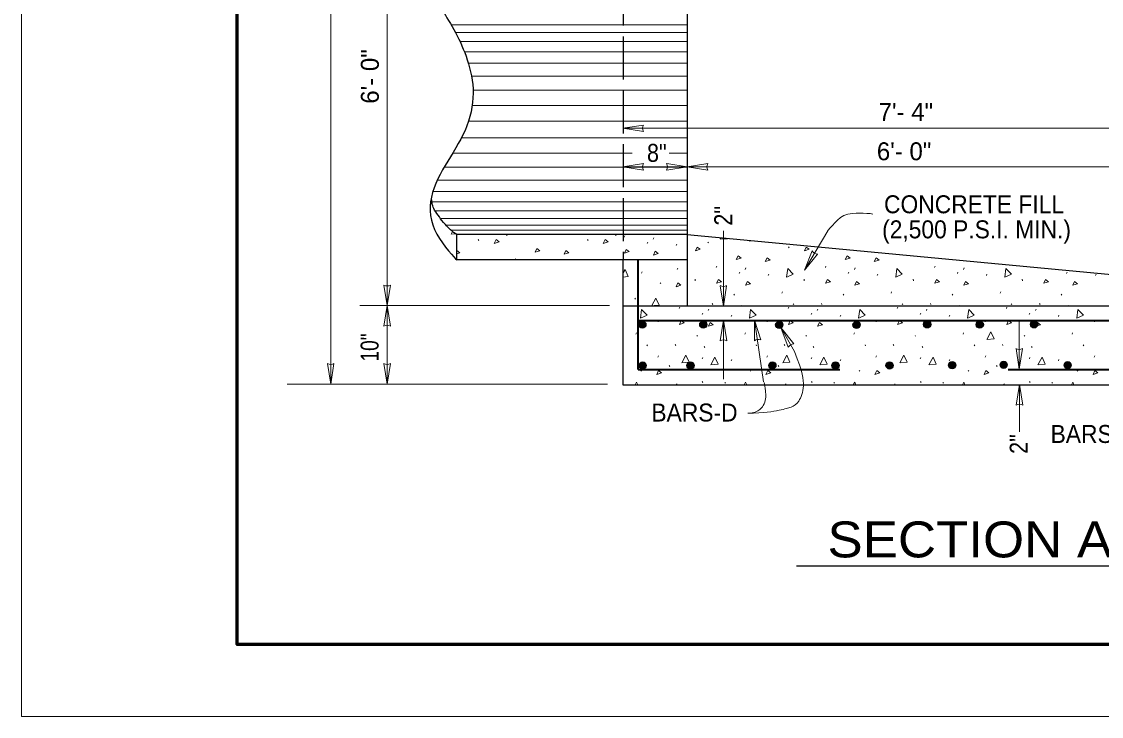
# Model space of a CAD drawing. Extents: x -76869 to -75695, y -468286 to -467583.
# Drawn here: x -76868.7 to -76718.4, y -468285.8 to -468189.1 of the extents above; entities that cross this region are included whole.
import ezdxf

# ---------------------------------------------------------------- set-up
doc = ezdxf.new("R2010")
doc.units = 0
doc.linetypes.add('LONG_DASHED', pattern=[7.5, 6, -1.5])
for name, color, linetype, lineweight in [('1', 7, 'Continuous', 13), ('4', 7, 'Continuous', 13), ('63', 7, 'Continuous', 53), ('7', 7, 'Continuous', 25)]:
    doc.layers.add(name, color=color, linetype=linetype, lineweight=lineweight)

msp = doc.modelspace()

# ---------------------------------------------------------------- hatches: boundary and pattern name
at = {"layer": '7'}
for points in [[(-76781.762, -468231.287, 1), (-76782.762, -468231.287, 1)], [(-76773.287, -468231.287, 1), (-76774.287, -468231.287, 1)], [(-76762.715, -468231.326, 1), (-76763.715, -468231.326, 1)], [(-76751.943, -468231.327, 1), (-76752.943, -468231.327, 1)], [(-76742.122, -468231.247, 1), (-76743.122, -468231.247, 1)], [(-76734.796, -468231.287, 1), (-76735.796, -468231.287, 1)], [(-76727.233, -468231.247, 1), (-76728.233, -468231.247, 1)], [(-76731.469, -468236.886, 1), (-76732.469, -468236.886, 1)], [(-76781.722, -468236.966, 1), (-76782.722, -468236.966, 1)], [(-76775.069, -468236.966, 1), (-76776.069, -468236.966, 1)], [(-76763.665, -468236.966, 1), (-76764.665, -468236.966, 1)], [(-76754.874, -468236.965, 1), (-76755.874, -468236.965, 1)], [(-76747.349, -468236.965, 1), (-76748.349, -468236.965, 1)], [(-76738.637, -468236.925, 1), (-76739.637, -468236.925, 1)], [(-76722.56, -468236.925, 1), (-76723.56, -468236.925, 1)]]:
    msp.add_hatch(color=256, dxfattribs=at).paths.add_polyline_path(points)

# ---------------------------------------------------------------- linework, layer by layer
at = {"layer": '1'}
for p, q in [((-76776.023, -468189.538), (-76808.887, -468189.538)), ((-76776.023, -468190.61), (-76808.281, -468190.61)), ((-76776.023, -468191.861), (-76807.66, -468191.861)), ((-76776.023, -468193.292), (-76807.055, -468193.292)), ((-76776.023, -468194.9), (-76806.493, -468194.9)), ((-76776.023, -468196.687), (-76806.047, -468196.687)), ((-76776.023, -468198.654), (-76805.833, -468198.654)), ((-76776.023, -468200.799), (-76805.956, -468200.799)), ((-76775.933, -468202.944), (-76806.447, -468202.944)), ((-76775.933, -468205.267), (-76807.437, -468205.267)), ((-76783.662, -468207.412), (-76808.683, -468207.412)), ((-76775.933, -468207.412), (-76778.511, -468207.412)), ((-76776.023, -468209.378), (-76809.846, -468209.378)), ((-76776.023, -468211.166), (-76810.782, -468211.166)), ((-76776.023, -468212.775), (-76811.344, -468212.775)), ((-76776.023, -468214.205), (-76811.585, -468214.205)), ((-76776.023, -468215.456), (-76811.139, -468215.456)), ((-76776.023, -468216.529), (-76810.336, -468216.529)), ((-76776.023, -468217.422), (-76809.633, -468217.422)), ((-76776.023, -468218.137), (-76808.905, -468218.137)), ((-76808.905, -468218.7), (-76808.703, -468218.319)), ((-76810.631, -468219.107), (-76810.614, -468219.131)), ((-76808.271, -468218.651), (-76808.881, -468218.7)), ((-76805.102, -468219.434), (-76805.014, -468219.562)), ((-76801.166, -468218.77), (-76801.078, -468218.89)), ((-76789.918, -468219.434), (-76789.83, -468219.562)), ((-76785.982, -468218.77), (-76785.894, -468218.89)), ((-76784.798, -468219.126), (-76784.718, -468218.934)), ((-76781.606, -468219.982), (-76781.526, -468219.798)), ((-76780.758, -468219.398), (-76780.67, -468219.206)), ((-76773.158, -468219.793), (-76773.07, -468219.913)), ((-76771.414, -468219.409), (-76771.301, -468219.196)), ((-76767.366, -468219.681), (-76767.307, -468219.57)), ((-76766.72, -468219.625), (-76767.35, -468219.681)), ((-76777.566, -468220.254), (-76777.486, -468220.07)), ((-76761.91, -468220.457), (-76761.822, -468220.585)), ((-76799.967, -468222.263), (-76799.902, -468222.106)), ((-76738.83, -468222.241), (-76738.829, -468222.24)), ((-76738.827, -468222.24), (-76738.83, -468222.241)), ((-76782.395, -468224.109), (-76782.315, -468223.925)), ((-76777.419, -468223.629), (-76777.331, -468223.437)), ((-76771.974, -468223.321), (-76771.894, -468223.129)), ((-76768.782, -468224.177), (-76768.702, -468223.993)), ((-76767.934, -468223.593), (-76767.846, -468223.401)), ((-76764.742, -468224.449), (-76764.662, -468224.265)), ((-76756.79, -468223.321), (-76756.71, -468223.129)), ((-76753.598, -468224.177), (-76753.518, -468223.993)), ((-76752.75, -468223.593), (-76752.662, -468223.401)), ((-76749.558, -468224.449), (-76749.478, -468224.265)), ((-76741.606, -468223.321), (-76741.526, -468223.129)), ((-76738.414, -468224.177), (-76738.334, -468223.993)), ((-76737.566, -468223.593), (-76737.478, -468223.401)), ((-76734.374, -468224.449), (-76734.294, -468224.265)), ((-76723.23, -468224.177), (-76723.15, -468223.993)), ((-76719.19, -468224.449), (-76719.11, -468224.265)), ((-76779.771, -468225.453), (-76779.683, -468225.581)), ((-76774.934, -468224.977), (-76774.91, -468225.169)), ((-76759.75, -468224.977), (-76759.726, -468225.169)), ((-76744.566, -468224.977), (-76744.542, -468225.169)), ((-76729.382, -468224.977), (-76729.358, -468225.169)), ((-76769.51, -468227.065), (-76769.422, -468227.193)), ((-76762.83, -468226.889), (-76762.75, -468226.697)), ((-76754.326, -468227.065), (-76754.238, -468227.193)), ((-76747.646, -468226.889), (-76747.566, -468226.697)), ((-76739.142, -468227.065), (-76739.054, -468227.193)), ((-76732.462, -468226.889), (-76732.382, -468226.697)), ((-76723.958, -468227.065), (-76723.87, -468227.193)), ((-76783.291, -468227.617), (-76783.203, -468227.745)), ((-76777.141, -468229.04), (-76777.061, -468228.848)), ((-76772.534, -468228.329), (-76772.454, -468228.465)), ((-76768.494, -468228.601), (-76768.452, -468228.662)), ((-76761.957, -468229.04), (-76761.877, -468228.848)), ((-76761.278, -468228.369), (-76761.198, -468228.505)), ((-76757.35, -468228.329), (-76757.27, -468228.465)), ((-76753.31, -468228.601), (-76753.268, -468228.662)), ((-76746.773, -468229.04), (-76746.693, -468228.848)), ((-76746.094, -468228.369), (-76746.014, -468228.505)), ((-76742.166, -468228.329), (-76742.086, -468228.465)), ((-76738.126, -468228.601), (-76738.084, -468228.662)), ((-76731.589, -468229.04), (-76731.509, -468228.848)), ((-76730.91, -468228.369), (-76730.83, -468228.505)), ((-76726.982, -468228.329), (-76726.902, -468228.465)), ((-76722.942, -468228.601), (-76722.9, -468228.662)), ((-76773.949, -468229.896), (-76773.869, -468229.712)), ((-76773.101, -468229.312), (-76773.013, -468229.12)), ((-76769.909, -468230.168), (-76769.829, -468229.984)), ((-76758.765, -468229.896), (-76758.685, -468229.712)), ((-76757.917, -468229.312), (-76757.829, -468229.12)), ((-76754.725, -468230.168), (-76754.645, -468229.984)), ((-76743.581, -468229.896), (-76743.501, -468229.712)), ((-76742.733, -468229.312), (-76742.645, -468229.12)), ((-76739.541, -468230.168), (-76739.461, -468229.984)), ((-76728.397, -468229.896), (-76728.317, -468229.712)), ((-76727.549, -468229.312), (-76727.461, -468229.12)), ((-76724.357, -468230.168), (-76724.277, -468229.984)), ((-76780.101, -468230.696), (-76780.077, -468230.888)), ((-76764.917, -468230.696), (-76764.893, -468230.888)), ((-76749.733, -468230.696), (-76749.709, -468230.888)), ((-76734.549, -468230.696), (-76734.525, -468230.888)), ((-76719.365, -468230.696), (-76719.341, -468230.888)), ((-76783.181, -468232.608), (-76783.101, -468232.416)), ((-76774.677, -468232.784), (-76774.589, -468232.912)), ((-76767.997, -468232.608), (-76767.917, -468232.416)), ((-76759.493, -468232.784), (-76759.405, -468232.912)), ((-76752.813, -468232.608), (-76752.733, -468232.416)), ((-76744.309, -468232.784), (-76744.221, -468232.912)), ((-76737.629, -468232.608), (-76737.549, -468232.416)), ((-76729.125, -468232.784), (-76729.037, -468232.912)), ((-76722.445, -468232.608), (-76722.365, -468232.416)), ((-76781.629, -468234.088), (-76781.549, -468234.224)), ((-76777.701, -468234.048), (-76777.621, -468234.184)), ((-76773.661, -468234.32), (-76773.573, -468234.448)), ((-76766.445, -468234.088), (-76766.365, -468234.224)), ((-76762.517, -468234.048), (-76762.437, -468234.184)), ((-76758.477, -468234.32), (-76758.389, -468234.448)), ((-76751.261, -468234.088), (-76751.181, -468234.224)), ((-76747.333, -468234.048), (-76747.253, -468234.184)), ((-76743.293, -468234.32), (-76743.205, -468234.448)), ((-76736.077, -468234.088), (-76735.997, -468234.224)), ((-76732.149, -468234.048), (-76732.069, -468234.184)), ((-76728.109, -468234.32), (-76728.021, -468234.448)), ((-76720.893, -468234.088), (-76720.813, -468234.224)), ((-76780.109, -468235.832), (-76780.021, -468235.64)), ((-76773.941, -468236.048), (-76773.861, -468235.856)), ((-76769.901, -468236.312), (-76769.821, -468236.128)), ((-76764.925, -468235.832), (-76764.837, -468235.64)), ((-76758.757, -468236.048), (-76758.677, -468235.856)), ((-76754.717, -468236.312), (-76754.637, -468236.128)), ((-76749.741, -468235.832), (-76749.653, -468235.64)), ((-76743.573, -468236.048), (-76743.493, -468235.856)), ((-76739.533, -468236.312), (-76739.453, -468236.128)), ((-76734.557, -468235.832), (-76734.469, -468235.64)), ((-76728.389, -468236.048), (-76728.309, -468235.856)), ((-76724.349, -468236.312), (-76724.269, -468236.128)), ((-76719.373, -468235.832), (-76719.285, -468235.64)), ((-76782.461, -468237.656), (-76782.373, -468237.784)), ((-76778.525, -468236.992), (-76778.445, -468237.12)), ((-76767.277, -468237.656), (-76767.189, -468237.784)), ((-76763.341, -468236.992), (-76763.261, -468237.12)), ((-76752.093, -468237.656), (-76752.005, -468237.784)), ((-76748.157, -468236.992), (-76748.077, -468237.12)), ((-76736.909, -468237.656), (-76736.821, -468237.784)), ((-76732.973, -468236.992), (-76732.893, -468237.12)), ((-76721.725, -468237.656), (-76721.637, -468237.784)), ((-76773.917, -468239.208), (-76773.829, -468239.344)), ((-76770.797, -468239.32), (-76770.709, -468239.448)), ((-76758.733, -468239.208), (-76758.645, -468239.344)), ((-76755.613, -468239.32), (-76755.525, -468239.448)), ((-76743.549, -468239.208), (-76743.461, -468239.344)), ((-76740.429, -468239.32), (-76740.341, -468239.448)), ((-76728.365, -468239.208), (-76728.277, -468239.344)), ((-76725.245, -468239.32), (-76725.157, -468239.448)), ((-76777.501, -468239.536), (-76777.425, -468239.646)), ((-76762.317, -468239.536), (-76762.241, -468239.646)), ((-76747.133, -468239.536), (-76747.057, -468239.646)), ((-76731.949, -468239.536), (-76731.873, -468239.646))]:
    msp.add_line(p, q, dxfattribs=at)
for points in [[(-76802.894, -468219.978), (-76802.638, -468219.458), (-76802.222, -468219.77)], [(-76787.71, -468219.978), (-76787.454, -468219.458), (-76787.038, -468219.77)], [(-76797.206, -468221.218), (-76796.958, -468220.69), (-76796.534, -468221.002)], [(-76793.166, -468221.482), (-76792.918, -468220.954), (-76792.494, -468221.274)], [(-76784.758, -468221.334), (-76784.51, -468220.806), (-76784.094, -468221.118)], [(-76780.718, -468221.598), (-76780.462, -468221.07), (-76780.046, -468221.39)], [(-76774.886, -468221.001), (-76774.63, -468220.481), (-76774.214, -468220.793)], [(-76759.702, -468221.001), (-76759.446, -468220.481), (-76759.03, -468220.793)], [(-76769.198, -468222.241), (-76768.95, -468221.713), (-76768.526, -468222.025)], [(-76765.158, -468222.505), (-76764.91, -468221.977), (-76764.486, -468222.297)], [(-76754.014, -468222.241), (-76753.766, -468221.713), (-76753.342, -468222.025)], [(-76749.974, -468222.505), (-76749.726, -468221.977), (-76749.302, -468222.297)], [(-76777.563, -468226.005), (-76777.315, -468225.477), (-76776.891, -468225.797)], [(-76771.934, -468225.529), (-76771.686, -468225.001), (-76771.27, -468225.313)], [(-76767.894, -468225.793), (-76767.638, -468225.265), (-76767.222, -468225.585)], [(-76756.75, -468225.529), (-76756.502, -468225.001), (-76756.086, -468225.313)], [(-76752.71, -468225.793), (-76752.454, -468225.265), (-76752.038, -468225.585)], [(-76741.566, -468225.529), (-76741.318, -468225.001), (-76740.902, -468225.313)], [(-76737.526, -468225.793), (-76737.27, -468225.265), (-76736.854, -468225.585)], [(-76726.382, -468225.529), (-76726.134, -468225.001), (-76725.718, -468225.313)], [(-76722.342, -468225.793), (-76722.086, -468225.265), (-76721.67, -468225.585)], [(-76777.101, -468231.248), (-76776.853, -468230.72), (-76776.437, -468231.032)], [(-76773.061, -468231.512), (-76772.805, -468230.984), (-76772.389, -468231.304)], [(-76761.917, -468231.248), (-76761.669, -468230.72), (-76761.253, -468231.032)], [(-76757.877, -468231.512), (-76757.621, -468230.984), (-76757.205, -468231.304)], [(-76746.733, -468231.248), (-76746.485, -468230.72), (-76746.069, -468231.032)], [(-76742.693, -468231.512), (-76742.437, -468230.984), (-76742.021, -468231.304)], [(-76731.549, -468231.248), (-76731.301, -468230.72), (-76730.885, -468231.032)], [(-76727.509, -468231.512), (-76727.253, -468230.984), (-76726.837, -468231.304)], [(-76780.253, -468238.208), (-76780.005, -468237.68), (-76779.581, -468238)], [(-76765.069, -468238.208), (-76764.821, -468237.68), (-76764.397, -468238)], [(-76749.885, -468238.208), (-76749.637, -468237.68), (-76749.213, -468238)], [(-76734.701, -468238.208), (-76734.453, -468237.68), (-76734.029, -468238)], [(-76719.517, -468238.208), (-76719.269, -468237.68), (-76718.845, -468238)]]:
    msp.add_lwpolyline(points, close=True, dxfattribs=at)
for points in [[(-76770.421, -468219.278), (-76770.398, -468219.329), (-76771.39, -468219.409)], [(-76808.116, -468220.984), (-76808.102, -468220.954), (-76807.678, -468221.274), (-76808.116, -468221.41)], [(-76784.977, -468224.19), (-76784.667, -468223.605), (-76784.219, -468224.597), (-76784.977, -468224.658)], [(-76762.182, -468224.665), (-76762.022, -468223.465), (-76761.262, -468224.241), (-76762.166, -468224.665)], [(-76746.998, -468224.665), (-76746.838, -468223.465), (-76746.078, -468224.241), (-76746.982, -468224.665)], [(-76731.814, -468224.665), (-76731.654, -468223.465), (-76730.894, -468224.241), (-76731.798, -468224.665)], [(-76780.94, -468228.628), (-76780.387, -468227.585), (-76779.947, -468228.569), (-76780.607, -468228.628)], [(-76782.533, -468230.384), (-76782.373, -468229.184), (-76781.613, -468229.96), (-76782.517, -468230.384)], [(-76767.349, -468230.384), (-76767.189, -468229.184), (-76766.429, -468229.96), (-76767.333, -468230.384)], [(-76752.165, -468230.384), (-76752.005, -468229.184), (-76751.245, -468229.96), (-76752.149, -468230.384)], [(-76736.981, -468230.384), (-76736.821, -468229.184), (-76736.061, -468229.96), (-76736.965, -468230.384)], [(-76721.797, -468230.384), (-76721.637, -468229.184), (-76720.877, -468229.96), (-76721.781, -468230.384)], [(-76734.302, -468233.347), (-76733.734, -468232.275), (-76733.294, -468233.259), (-76734.278, -468233.347)], [(-76776.781, -468236.616), (-76776.213, -468235.544), (-76775.773, -468236.528), (-76776.757, -468236.616)], [(-76772.741, -468236.88), (-76772.173, -468235.808), (-76771.725, -468236.8), (-76772.717, -468236.88)], [(-76762.73, -468236.616), (-76762.162, -468235.544), (-76761.722, -468236.528), (-76762.706, -468236.616)], [(-76757.557, -468236.88), (-76756.989, -468235.808), (-76756.541, -468236.8), (-76757.533, -468236.88)], [(-76746.413, -468236.616), (-76745.845, -468235.544), (-76745.405, -468236.528), (-76746.389, -468236.616)], [(-76742.373, -468236.88), (-76741.805, -468235.808), (-76741.357, -468236.8), (-76742.349, -468236.88)], [(-76727.189, -468236.88), (-76726.621, -468235.808), (-76726.173, -468236.8), (-76727.165, -468236.88)], [(-76783.267, -468239.646), (-76783.077, -468239.288), (-76782.917, -468239.646)], [(-76768.083, -468239.646), (-76767.893, -468239.288), (-76767.733, -468239.646)], [(-76752.899, -468239.646), (-76752.709, -468239.288), (-76752.549, -468239.646)], [(-76737.715, -468239.646), (-76737.525, -468239.288), (-76737.365, -468239.646)], [(-76722.531, -468239.646), (-76722.341, -468239.288), (-76722.181, -468239.646)]]:
    msp.add_lwpolyline(points, dxfattribs=at)
at = {"layer": '4'}
for points in [[(-76782.125, -468204.407), (-76784.977, -468203.956), (-76782.125, -468203.506)], [(-76782.125, -468209.774), (-76784.977, -468209.323), (-76782.125, -468208.873)], [(-76778.875, -468209.774), (-76776.023, -468209.323), (-76778.875, -468208.873)], [(-76773.171, -468209.774), (-76776.023, -468209.323), (-76773.171, -468208.873)], [(-76757.863, -468221.488), (-76759.706, -468223.71), (-76758.638, -468221.028)], [(-76817.34, -468225.778), (-76817.791, -468228.63), (-76818.241, -468225.778)], [(-76770.54, -468225.863), (-76770.991, -468228.715), (-76771.441, -468225.863)], [(-76817.34, -468231.482), (-76817.791, -468228.63), (-76818.241, -468231.482)], [(-76770.519, -468233.53), (-76770.97, -468230.678), (-76771.42, -468233.53)], [(-76765.783, -468233.403), (-76766.645, -468230.647), (-76766.674, -468233.534)], [(-76761.163, -468233.955), (-76762.968, -468231.701), (-76761.946, -468234.401)], [(-76729.35, -468234.61), (-76729.801, -468237.462), (-76730.251, -468234.61)], [(-76825.202, -468236.713), (-76825.653, -468239.565), (-76826.103, -468236.713)], [(-76817.34, -468236.713), (-76817.791, -468239.565), (-76818.241, -468236.713)], [(-76729.318, -468242.491), (-76729.769, -468239.639), (-76730.219, -468242.491)]]:
    msp.add_lwpolyline(points, dxfattribs=at)
for centre, start, end in [((-76781.339, -468203.957), 149.62307, 210.23787), ((-76781.339, -468209.324), 149.62307, 210.23787), ((-76779.661, -468209.324), 329.76213, 30.37693), ((-76772.385, -468209.324), 149.62307, 210.23787), ((-76757.848, -468220.582), 208.93672, 269.55152), ((-76817.79, -468224.992), 239.62307, 300.23787), ((-76770.99, -468225.077), 239.62307, 300.23787), ((-76817.79, -468232.268), 59.76213, 120.37693), ((-76766.113, -468234.246), 68.14863, 128.76343), ((-76770.969, -468234.316), 59.76213, 120.37693), ((-76761.165, -468234.861), 89.46034, 150.07514), ((-76729.8, -468233.824), 239.62307, 300.23787), ((-76825.652, -468235.927), 239.62307, 300.23787), ((-76817.79, -468235.927), 239.62307, 300.23787), ((-76729.768, -468243.277), 59.76213, 120.37693)]:
    msp.add_arc(centre, 0.901, start, end, dxfattribs=at)
at = {"layer": '63', "lineweight": 13}
msp.add_lwpolyline([(-76868.683, -467845.818), (-76188.683, -467845.818), (-76188.683, -468285.818), (-76868.683, -468285.818)], close=True, dxfattribs=at)
at = {"layer": '63', "lineweight": 60}
msp.add_lwpolyline([(-76838.683, -467855.818), (-76198.683, -467855.818), (-76198.683, -468275.818), (-76838.683, -468275.818)], close=True, dxfattribs=at)
at = {"layer": '7', "lineweight": 13}
for p, q in [((-76825.653, -468239.565), (-76825.653, -468075.585)), ((-76817.791, -468239.565), (-76817.791, -468076.031)), ((-76702.463, -468203.956), (-76784.977, -468203.956)), ((-76702.463, -468209.323), (-76784.977, -468209.323)), ((-76770.991, -468228.715), (-76770.991, -468218.23)), ((-76759.706, -468223.71), (-76756.454, -468218.229)), ((-76786.856, -468228.63), (-76821.61, -468228.63)), ((-76770.97, -468230.678), (-76770.97, -468238.874)), ((-76766.645, -468230.647), (-76765.379, -468239.242)), ((-76762.968, -468231.701), (-76761.066, -468235.035)), ((-76729.801, -468237.462), (-76729.801, -468230.872)), ((-76787.124, -468239.565), (-76831.733, -468239.565)), ((-76729.769, -468239.639), (-76729.769, -468246.229))]:
    msp.add_line(p, q, dxfattribs=at)
at = {"layer": '7'}
for p, q in [((-76776.023, -468163.922), (-76776.023, -468228.662)), ((-76808.116, -468222.263), (-76808.116, -468218.751)), ((-76776.023, -468218.751), (-76808.116, -468218.751)), ((-76776.027, -468218.753), (-76711.378, -468224.813)), ((-76776.023, -468222.263), (-76808.116, -468222.263)), ((-76784.977, -468222.263), (-76784.977, -468239.646)), ((-76784.977, -468228.662), (-76678.574, -468228.662)), ((-76784.977, -468239.646), (-76660.145, -468239.646)), ((-76760.797, -468264.866), (-76702.844, -468264.866))]:
    msp.add_line(p, q, dxfattribs=at)
at = {"layer": '7', "linetype": 'LONG_DASHED'}
msp.add_line((-76784.924, -468183.664), (-76784.924, -468222.197), dxfattribs=at)
at = {"layer": '7', "lineweight": 35}
for p, q in [((-76782.829, -468237.545), (-76782.829, -468222.263)), ((-76782.829, -468230.732), (-76705.223, -468230.732)), ((-76782.829, -468237.545), (-76754.795, -468237.545)), ((-76731.356, -468237.545), (-76705.225, -468237.545))]:
    msp.add_line(p, q, dxfattribs=at)
at = {"layer": '7'}
for centre in [(-76782.262, -468231.287), (-76773.787, -468231.287), (-76763.215, -468231.326), (-76752.443, -468231.327), (-76742.622, -468231.247), (-76735.296, -468231.287), (-76727.733, -468231.247), (-76731.969, -468236.886), (-76782.222, -468236.966), (-76775.569, -468236.966), (-76764.165, -468236.966), (-76755.374, -468236.965), (-76747.849, -468236.965), (-76739.137, -468236.925), (-76723.06, -468236.925)]:
    msp.add_circle(centre, 0.5, dxfattribs=at)
for points in [[(-76810.174, -468187.373), (-76809.88, -468187.967), (-76808.415, -468190.146), (-76806.743, -468193.775), (-76805.5, -468198.31), (-76806.299, -468203.734), (-76809.413, -468208.465), (-76812.185, -468213.507), (-76811.608, -468218.707), (-76808.33, -468222.032), (-76808.116, -468222.261)], [(-76808.116, -468218.751), (-76808.672, -468218.392), (-76809.904, -468217.21), (-76810.481, -468216.317), (-76811.267, -468215.319), (-76811.541, -468214.534), (-76811.579, -468214.005), (-76811.597, -468213.889)]]:
    msp.add_open_spline(points, degree=3, dxfattribs=at)
at = {"layer": '7', "lineweight": 13}
for points in [[(-76756.434, -468218.19), (-76755.402, -468216.998), (-76754.609, -468216.283), (-76753.816, -468215.886), (-76752.15, -468215.727), (-76750.564, -468215.807), (-76750.167, -468215.886)], [(-76761.066, -468235.035), (-76759.956, -468237.894), (-76759.639, -468239.958), (-76760.431, -468242.181), (-76761.541, -468242.816), (-76762.81, -468243.134), (-76765.347, -468243.61), (-76767.567, -468243.61)], [(-76765.301, -468239.321), (-76765.123, -468240.69), (-76764.984, -468241.385), (-76765.301, -468242.338), (-76765.777, -468243.132), (-76766.728, -468243.608), (-76767.494, -468243.609)]]:
    msp.add_open_spline(points, degree=3, dxfattribs=at)

# ---------------------------------------------------------------- texts
at = {"layer": '7'}
msp.add_text('6\'- 0"', height=2.5, rotation=90, dxfattribs=at).set_placement((-76818.951, -468200.535))
for s, p in [('7\'- 4"', (-76749.377, -468202.921)), ('6\'- 0"', (-76749.624, -468208.405))]:
    msp.add_text(s, height=2.5, dxfattribs=at).set_placement(p)
for s, height, width, p in [('8"', 2.5, 0.9, (-76781.625, -468208.625)), ('CONCRETE FILL', 2.5, 0.95, (-76748.624, -468215.784)), ('(2,500 P.S.I. MIN.)', 2.5, 0.95, (-76748.892, -468219.273)), ('BARS-D', 2.5, 0.95, (-76781.01, -468244.769)), ('BARS-C', 2.5, 0.95, (-76725.436, -468247.755)), ('SECTION A-A', 5, 1.1, (-76756.5, -468263.685))]:
    msp.add_text(s, height=height, dxfattribs=dict(at, width=width)).set_placement(p)
for s, width, p in [('2"', 0.9, (-76769.762, -468217.51)), ('10"', 0.8, (-76818.984, -468236.435)), ('2"', 0.9, (-76728.624, -468249.275))]:
    msp.add_text(s, height=2.5, rotation=90, dxfattribs=dict(at, width=width)).set_placement(p)

doc.saveas('drawing.dxf')
